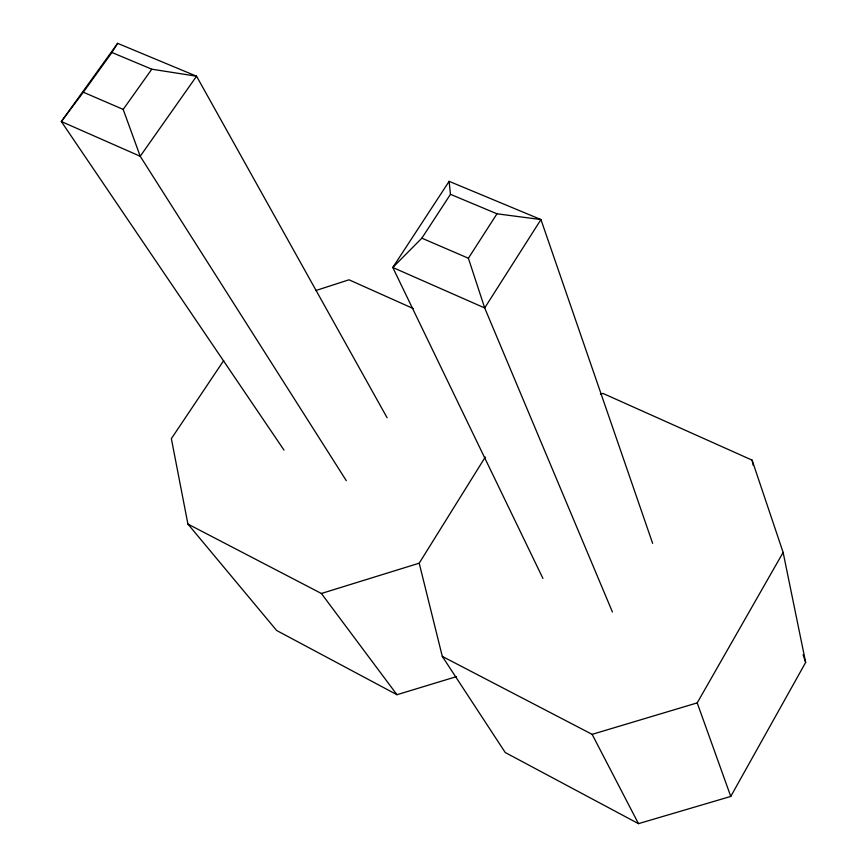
<?xml version="1.0" encoding="UTF-8"?>
<svg xmlns="http://www.w3.org/2000/svg" width="867" height="867" viewBox="0 0 867 867"><rect width="100%" height="100%" fill="white"/><g stroke="black" fill="none" stroke-linecap="round" stroke-linejoin="round"><path stroke-width="1.3" d="M485.271 457.072L419.205 563.192L442.3 656.395L505.233 752.513L638.47 823.65L730.762 796.437L805.66 662.431L783.129 552.42L752.09 460.128L602.977 393.423L600.419 394.225M442.3 656.395L592.139 734.349L697.209 702.888L783.129 552.42M283.997 450.092L61.34 121.532L83.319 92.216L111.908 52.486L117.619 43.35L196.56 76.209L387.105 417.764M612.416 611.983L484.686 307.948L468.386 258.236L496.986 213.802L540.943 219.557L652.634 543.371M449.128 181.333L450.472 194.327L421.85 238.176L392.784 267.48L484.686 307.948L540.943 219.557L449.128 181.333L392.784 267.48L542.926 578.408M223.719 360.542L171.363 438.659L187.911 524.047L276.638 630.482L396.956 694.716L456.454 676.628M117.619 43.35L61.34 121.532L140.216 156.266L123.179 109.405L151.801 69.197L196.56 76.209L140.216 156.266L346.291 480.654M315.718 290.564L349 279.803L413.223 308.533M187.911 524.047L321.386 593.483L419.205 563.192M111.908 52.486L151.801 69.197M450.472 194.327L496.986 213.802M83.319 92.216L123.179 109.405M421.85 238.176L468.386 258.236M321.386 593.483L396.956 694.716M592.139 734.349L638.47 823.65M697.209 702.888L730.762 796.437M803.091 654.726L805.66 662.431M752.09 460.128L753.239 465.406"/></g></svg>
